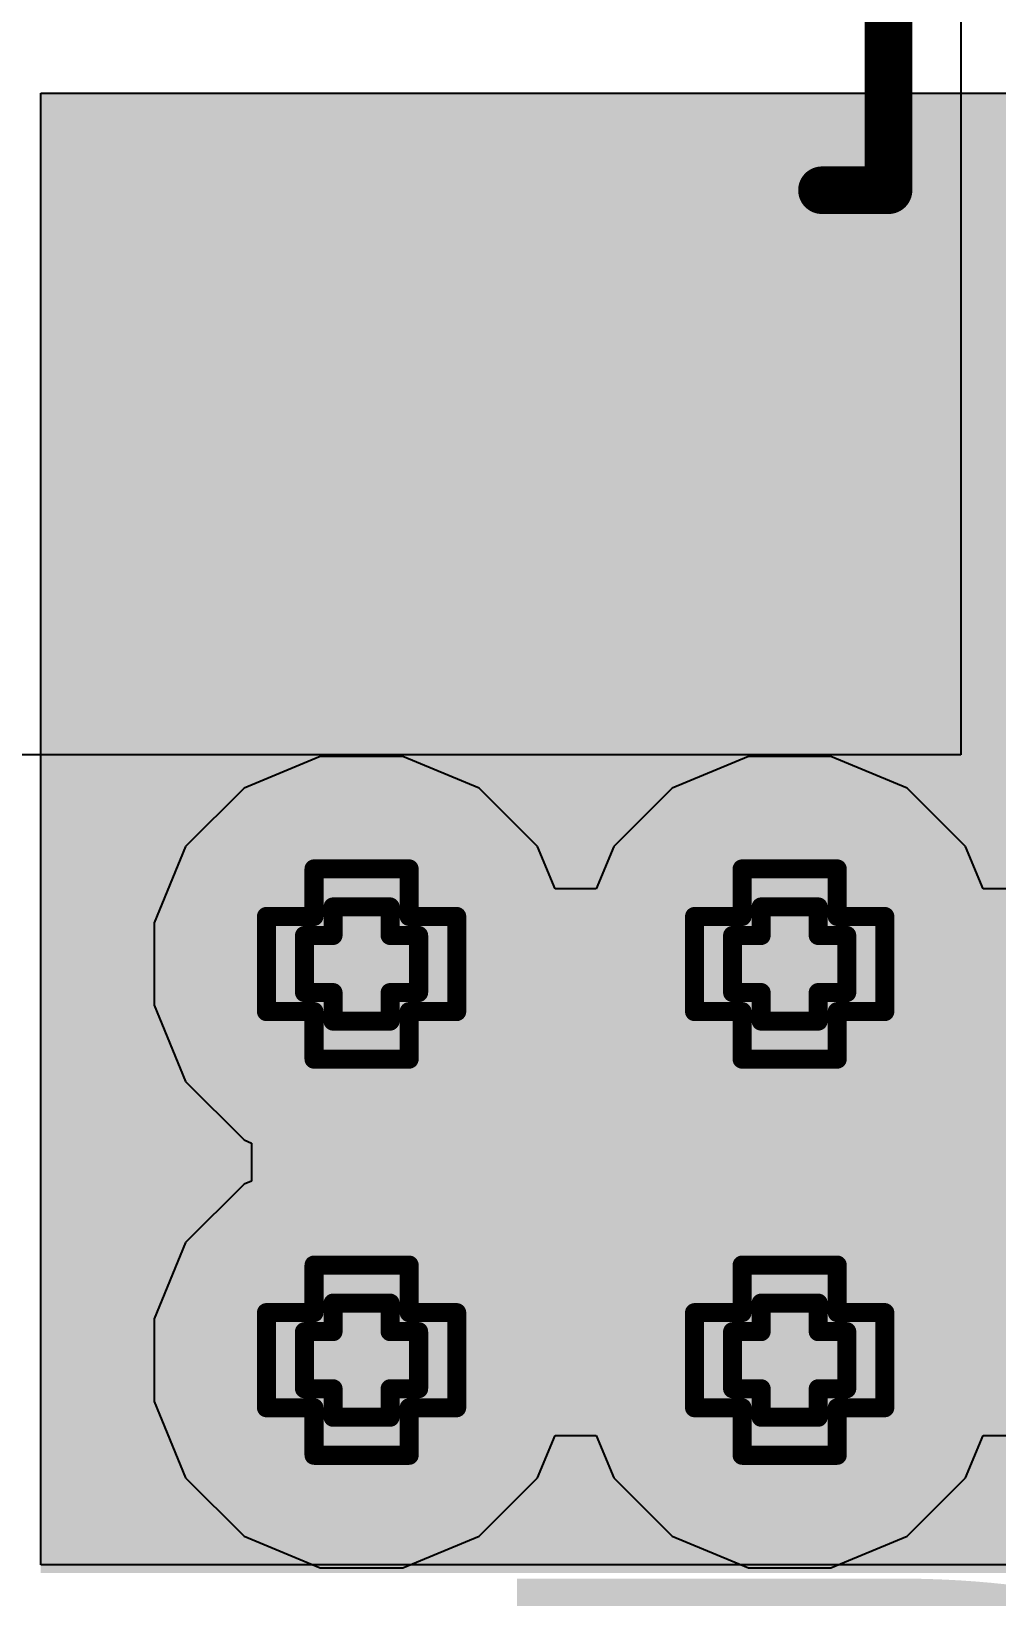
# Model space of a CAD drawing. Header units: inches. Extents: x -4 to 5258, y -4 to 5281.
# Drawn here: x 104.562 to 107.14, y 11.114 to 15.294 of the extents above; entities that cross this region are included whole.
import ezdxf

# ---------------------------------------------------------------- set-up
doc = ezdxf.new("R2010")
doc.units = ezdxf.units.IN
for name, color, linetype in [('Bottom Layer', 5, 'Continuous'), ('Bottom Solder', 6, 'Continuous'), ('Drill Drawing', 1, 'Continuous'), ('Layer 1', 16, 'Continuous'), ('Layer 2', 76, 'Continuous'), ('Top Layer', 1, 'Continuous'), ('Top Overlay', 2, 'Continuous'), ('Top Paste', 8, 'Continuous'), ('Top Solder', 216, 'Continuous'), ('Via Holes', 16, 'Continuous')]:
    doc.layers.add(name, color=color, linetype=linetype)
doc.styles.add('Arial Black_Bold', font='', dxfattribs={"height": 0.2})
doc.styles.get('Arial Black_Bold').set_extended_font_data('Arial Black', bold=True)

# ---------------------------------------------------------------- blocks, each defined once
blk = doc.blocks.new('SOIC_8_22')
at = {"layer": 'Top Layer'}
for points in [[(3.475, 2.205), (3.475, 1.605), (1.925, 1.605), (1.925, 2.205)], [(3.475, 0.935), (3.475, 0.335), (1.925, 0.335), (1.925, 0.935)]]:
    blk.add_hatch(color=1, dxfattribs=at).paths.add_polyline_path(points)
at = {"layer": 'Top Paste'}
for points in [[(3.475, 2.205), (3.475, 1.605), (1.925, 1.605), (1.925, 2.205)], [(3.475, 0.935), (3.475, 0.335), (1.925, 0.335), (1.925, 0.935)]]:
    blk.add_hatch(color=8, dxfattribs=at).paths.add_polyline_path(points)
at = {"layer": 'Top Solder'}
for points in [[(3.5766, 2.3066), (3.5766, 1.5034), (1.8234, 1.5034), (1.8234, 2.3066)], [(3.5766, 1.0366), (3.5766, 0.2334), (1.8234, 0.2334), (1.8234, 1.0366)]]:
    blk.add_hatch(color=216, dxfattribs=at).paths.add_polyline_path(points)
at = {"layer": 'Top Overlay'}
for points in [[(1.9906, 2.4892, 0.127, 0.127, 0), (-1.9906, 2.4892, 0.127, 0.127, 0)], [(1.9906, 2.3114, 0.127, 0.127, 0), (1.9906, 2.4892, 0.127, 0.127, 0)]]:
    blk.add_lwpolyline(points, format="xyseb", dxfattribs=at)
for points in [[(1.9588, 2.4892, 0.0635, 0.0635, 1), (2.0223, 2.4892, 0.0635, 0.0635, 1)], [(1.9588, 2.4892, 0.0635, 0.0635, 1), (2.0223, 2.4892, 0.0635, 0.0635, 1)], [(1.9588, 2.3114, 0.0635, 0.0635, 1), (2.0223, 2.3114, 0.0635, 0.0635, 1)]]:
    blk.add_lwpolyline(points, format="xyseb", close=True, dxfattribs=at)

msp = doc.modelspace()

# ---------------------------------------------------------------- hatches: boundary and pattern name
at = {"layer": 'Bottom Layer'}
h = msp.add_hatch(color=5, dxfattribs=at)
edge = h.paths.add_edge_path()
edge.add_arc((105.4438, 12.8033), 0.3, 0, 360)
h = msp.add_hatch(color=5, dxfattribs=at)
edge = h.paths.add_edge_path()
edge.add_arc((106.5868, 12.8033), 0.3, 0, 360)
h = msp.add_hatch(color=5, dxfattribs=at)
edge = h.paths.add_edge_path()
edge.add_arc((105.4438, 11.7456), 0.3, 0, 360)
h = msp.add_hatch(color=5, dxfattribs=at)
edge = h.paths.add_edge_path()
edge.add_arc((106.5868, 11.7456), 0.3, 0, 360)
at = {"layer": 'Bottom Solder'}
h = msp.add_hatch(color=6, dxfattribs=at)
edge = h.paths.add_edge_path()
edge.add_arc((105.4438, 12.8033), 0.4016, 0, 360)
h = msp.add_hatch(color=6, dxfattribs=at)
edge = h.paths.add_edge_path()
edge.add_arc((106.5868, 12.8033), 0.4016, 0, 360)
h = msp.add_hatch(color=6, dxfattribs=at)
edge = h.paths.add_edge_path()
edge.add_arc((105.4438, 11.7456), 0.4016, 0, 360)
h = msp.add_hatch(color=6, dxfattribs=at)
edge = h.paths.add_edge_path()
edge.add_arc((106.5868, 11.7456), 0.4016, 0, 360)
at = {"layer": 'Layer 1'}
h = msp.add_hatch(color=16, dxfattribs=at)
edge = h.paths.add_edge_path()
edge.add_arc((105.4438, 12.8033), 0.3, 0, 360)
h = msp.add_hatch(color=16, dxfattribs=at)
edge = h.paths.add_edge_path()
edge.add_arc((106.5868, 12.8033), 0.3, 0, 360)
h = msp.add_hatch(color=16, dxfattribs=at)
edge = h.paths.add_edge_path()
edge.add_arc((105.4438, 11.7456), 0.3, 0, 360)
h = msp.add_hatch(color=16, dxfattribs=at)
edge = h.paths.add_edge_path()
edge.add_arc((106.5868, 11.7456), 0.3, 0, 360)
at = {"layer": 'Layer 2'}
h = msp.add_hatch(color=76, dxfattribs=at)
edge = h.paths.add_edge_path()
edge.add_arc((105.4438, 12.8033), 0.3, 0, 360)
h = msp.add_hatch(color=76, dxfattribs=at)
edge = h.paths.add_edge_path()
edge.add_arc((106.5868, 12.8033), 0.3, 0, 360)
h = msp.add_hatch(color=76, dxfattribs=at)
edge = h.paths.add_edge_path()
edge.add_arc((105.4438, 11.7456), 0.3, 0, 360)
h = msp.add_hatch(color=76, dxfattribs=at)
edge = h.paths.add_edge_path()
edge.add_arc((106.5868, 11.7456), 0.3, 0, 360)
at = {"layer": 'Top Layer'}
msp.add_hatch(color=1, dxfattribs=at).paths.add_polyline_path([(104.587, 11.1777), (108.4918, 11.1777), (108.4918, 15.1284), (104.587, 15.1284)])
h = msp.add_hatch(color=1, dxfattribs=at)
edge = h.paths.add_edge_path()
edge.add_arc((105.4438, 12.8033), 0.3, 0, 360)
h = msp.add_hatch(color=1, dxfattribs=at)
edge = h.paths.add_edge_path()
edge.add_arc((106.5868, 12.8033), 0.3, 0, 360)
h = msp.add_hatch(color=1, dxfattribs=at)
edge = h.paths.add_edge_path()
edge.add_arc((105.4438, 11.7456), 0.3, 0, 360)
h = msp.add_hatch(color=1, dxfattribs=at)
edge = h.paths.add_edge_path()
edge.add_arc((106.5868, 11.7456), 0.3, 0, 360)
at = {"layer": 'Top Solder'}
h = msp.add_hatch(color=216, dxfattribs=at)
edge = h.paths.add_edge_path()
edge.add_arc((105.4438, 12.8033), 0.4016, 0, 360)
h = msp.add_hatch(color=216, dxfattribs=at)
edge = h.paths.add_edge_path()
edge.add_arc((106.5868, 12.8033), 0.4016, 0, 360)
h = msp.add_hatch(color=216, dxfattribs=at)
edge = h.paths.add_edge_path()
edge.add_arc((105.4438, 11.7456), 0.4016, 0, 360)
h = msp.add_hatch(color=216, dxfattribs=at)
edge = h.paths.add_edge_path()
edge.add_arc((106.5868, 11.7456), 0.4016, 0, 360)
at = {"layer": 'Via Holes'}
h = msp.add_hatch(color=7, dxfattribs=at)
edge = h.paths.add_edge_path()
edge.add_arc((105.4438, 12.8033), 0.15, 0, 360)
h = msp.add_hatch(color=7, dxfattribs=at)
edge = h.paths.add_edge_path()
edge.add_arc((106.5868, 12.8033), 0.15, 0, 360)
h = msp.add_hatch(color=7, dxfattribs=at)
edge = h.paths.add_edge_path()
edge.add_arc((105.4438, 11.7456), 0.15, 0, 360)
h = msp.add_hatch(color=7, dxfattribs=at)
edge = h.paths.add_edge_path()
edge.add_arc((106.5868, 11.7456), 0.15, 0, 360)

# ---------------------------------------------------------------- linework, layer by layer
at = {"layer": 'Drill Drawing'}
for points in [[(105.3168, 12.9303, 0.0508, 0.0508, 0), (105.3168, 13.0573, 0.0508, 0.0508, 0)], [(105.3168, 13.0573, 0.0508, 0.0508, 0), (105.5708, 13.0573, 0.0508, 0.0508, 0)], [(105.5708, 12.9303, 0.0508, 0.0508, 0), (105.5708, 13.0573, 0.0508, 0.0508, 0)], [(106.4598, 12.9303, 0.0508, 0.0508, 0), (106.4598, 13.0573, 0.0508, 0.0508, 0)], [(106.4598, 13.0573, 0.0508, 0.0508, 0), (106.7138, 13.0573, 0.0508, 0.0508, 0)], [(106.7138, 12.9303, 0.0508, 0.0508, 0), (106.7138, 13.0573, 0.0508, 0.0508, 0)], [(105.3676, 12.8795, 0.0508, 0.0508, 0), (105.3676, 12.9557, 0.0508, 0.0508, 0)], [(105.3676, 12.9557, 0.0508, 0.0508, 0), (105.52, 12.9557, 0.0508, 0.0508, 0)], [(105.52, 12.8795, 0.0508, 0.0508, 0), (105.52, 12.9557, 0.0508, 0.0508, 0)], [(106.5106, 12.8795, 0.0508, 0.0508, 0), (106.5106, 12.9557, 0.0508, 0.0508, 0)], [(106.5106, 12.9557, 0.0508, 0.0508, 0), (106.663, 12.9557, 0.0508, 0.0508, 0)], [(106.663, 12.8795, 0.0508, 0.0508, 0), (106.663, 12.9557, 0.0508, 0.0508, 0)], [(105.1898, 12.6763, 0.0508, 0.0508, 0), (105.1898, 12.9303, 0.0508, 0.0508, 0)], [(105.1898, 12.9303, 0.0508, 0.0508, 0), (105.3168, 12.9303, 0.0508, 0.0508, 0)], [(105.5708, 12.9303, 0.0508, 0.0508, 0), (105.6978, 12.9303, 0.0508, 0.0508, 0)], [(105.6978, 12.6763, 0.0508, 0.0508, 0), (105.6978, 12.9303, 0.0508, 0.0508, 0)], [(106.3328, 12.6763, 0.0508, 0.0508, 0), (106.3328, 12.9303, 0.0508, 0.0508, 0)], [(106.3328, 12.9303, 0.0508, 0.0508, 0), (106.4598, 12.9303, 0.0508, 0.0508, 0)], [(106.7138, 12.9303, 0.0508, 0.0508, 0), (106.8408, 12.9303, 0.0508, 0.0508, 0)], [(106.8408, 12.6763, 0.0508, 0.0508, 0), (106.8408, 12.9303, 0.0508, 0.0508, 0)], [(105.2914, 12.7271, 0.0508, 0.0508, 0), (105.2914, 12.8795, 0.0508, 0.0508, 0)], [(105.2914, 12.8795, 0.0508, 0.0508, 0), (105.3676, 12.8795, 0.0508, 0.0508, 0)], [(105.52, 12.8795, 0.0508, 0.0508, 0), (105.5962, 12.8795, 0.0508, 0.0508, 0)], [(105.5962, 12.7271, 0.0508, 0.0508, 0), (105.5962, 12.8795, 0.0508, 0.0508, 0)], [(106.4344, 12.7271, 0.0508, 0.0508, 0), (106.4344, 12.8795, 0.0508, 0.0508, 0)], [(106.4344, 12.8795, 0.0508, 0.0508, 0), (106.5106, 12.8795, 0.0508, 0.0508, 0)], [(106.663, 12.8795, 0.0508, 0.0508, 0), (106.7392, 12.8795, 0.0508, 0.0508, 0)], [(106.7392, 12.7271, 0.0508, 0.0508, 0), (106.7392, 12.8795, 0.0508, 0.0508, 0)], [(105.2914, 12.7271, 0.0508, 0.0508, 0), (105.3676, 12.7271, 0.0508, 0.0508, 0)], [(105.3676, 12.6509, 0.0508, 0.0508, 0), (105.3676, 12.7271, 0.0508, 0.0508, 0)], [(105.52, 12.7271, 0.0508, 0.0508, 0), (105.5962, 12.7271, 0.0508, 0.0508, 0)], [(105.52, 12.6509, 0.0508, 0.0508, 0), (105.52, 12.7271, 0.0508, 0.0508, 0)], [(106.4344, 12.7271, 0.0508, 0.0508, 0), (106.5106, 12.7271, 0.0508, 0.0508, 0)], [(106.5106, 12.6509, 0.0508, 0.0508, 0), (106.5106, 12.7271, 0.0508, 0.0508, 0)], [(106.663, 12.7271, 0.0508, 0.0508, 0), (106.7392, 12.7271, 0.0508, 0.0508, 0)], [(106.663, 12.6509, 0.0508, 0.0508, 0), (106.663, 12.7271, 0.0508, 0.0508, 0)], [(105.1898, 12.6763, 0.0508, 0.0508, 0), (105.3168, 12.6763, 0.0508, 0.0508, 0)], [(105.3168, 12.5493, 0.0508, 0.0508, 0), (105.3168, 12.6763, 0.0508, 0.0508, 0)], [(105.3676, 12.6509, 0.0508, 0.0508, 0), (105.52, 12.6509, 0.0508, 0.0508, 0)], [(105.5708, 12.6763, 0.0508, 0.0508, 0), (105.6978, 12.6763, 0.0508, 0.0508, 0)], [(105.5708, 12.5493, 0.0508, 0.0508, 0), (105.5708, 12.6763, 0.0508, 0.0508, 0)], [(106.3328, 12.6763, 0.0508, 0.0508, 0), (106.4598, 12.6763, 0.0508, 0.0508, 0)], [(106.4598, 12.5493, 0.0508, 0.0508, 0), (106.4598, 12.6763, 0.0508, 0.0508, 0)], [(106.5106, 12.6509, 0.0508, 0.0508, 0), (106.663, 12.6509, 0.0508, 0.0508, 0)], [(106.7138, 12.6763, 0.0508, 0.0508, 0), (106.8408, 12.6763, 0.0508, 0.0508, 0)], [(106.7138, 12.5493, 0.0508, 0.0508, 0), (106.7138, 12.6763, 0.0508, 0.0508, 0)], [(105.3168, 12.5493, 0.0508, 0.0508, 0), (105.5708, 12.5493, 0.0508, 0.0508, 0)], [(106.4598, 12.5493, 0.0508, 0.0508, 0), (106.7138, 12.5493, 0.0508, 0.0508, 0)], [(105.3168, 11.8726, 0.0508, 0.0508, 0), (105.3168, 11.9996, 0.0508, 0.0508, 0)], [(105.3168, 11.9996, 0.0508, 0.0508, 0), (105.5708, 11.9996, 0.0508, 0.0508, 0)], [(105.5708, 11.8726, 0.0508, 0.0508, 0), (105.5708, 11.9996, 0.0508, 0.0508, 0)], [(106.4598, 11.8726, 0.0508, 0.0508, 0), (106.4598, 11.9996, 0.0508, 0.0508, 0)], [(106.4598, 11.9996, 0.0508, 0.0508, 0), (106.7138, 11.9996, 0.0508, 0.0508, 0)], [(106.7138, 11.8726, 0.0508, 0.0508, 0), (106.7138, 11.9996, 0.0508, 0.0508, 0)], [(105.3676, 11.8218, 0.0508, 0.0508, 0), (105.3676, 11.898, 0.0508, 0.0508, 0)], [(105.3676, 11.898, 0.0508, 0.0508, 0), (105.52, 11.898, 0.0508, 0.0508, 0)], [(105.52, 11.8218, 0.0508, 0.0508, 0), (105.52, 11.898, 0.0508, 0.0508, 0)], [(106.5106, 11.8218, 0.0508, 0.0508, 0), (106.5106, 11.898, 0.0508, 0.0508, 0)], [(106.5106, 11.898, 0.0508, 0.0508, 0), (106.663, 11.898, 0.0508, 0.0508, 0)], [(106.663, 11.8218, 0.0508, 0.0508, 0), (106.663, 11.898, 0.0508, 0.0508, 0)], [(105.1898, 11.6186, 0.0508, 0.0508, 0), (105.1898, 11.8726, 0.0508, 0.0508, 0)], [(105.1898, 11.8726, 0.0508, 0.0508, 0), (105.3168, 11.8726, 0.0508, 0.0508, 0)], [(105.5708, 11.8726, 0.0508, 0.0508, 0), (105.6978, 11.8726, 0.0508, 0.0508, 0)], [(105.6978, 11.6186, 0.0508, 0.0508, 0), (105.6978, 11.8726, 0.0508, 0.0508, 0)], [(106.3328, 11.6186, 0.0508, 0.0508, 0), (106.3328, 11.8726, 0.0508, 0.0508, 0)], [(106.3328, 11.8726, 0.0508, 0.0508, 0), (106.4598, 11.8726, 0.0508, 0.0508, 0)], [(106.7138, 11.8726, 0.0508, 0.0508, 0), (106.8408, 11.8726, 0.0508, 0.0508, 0)], [(106.8408, 11.6186, 0.0508, 0.0508, 0), (106.8408, 11.8726, 0.0508, 0.0508, 0)], [(105.2914, 11.6694, 0.0508, 0.0508, 0), (105.2914, 11.8218, 0.0508, 0.0508, 0)], [(105.2914, 11.8218, 0.0508, 0.0508, 0), (105.3676, 11.8218, 0.0508, 0.0508, 0)], [(105.52, 11.8218, 0.0508, 0.0508, 0), (105.5962, 11.8218, 0.0508, 0.0508, 0)], [(105.5962, 11.6694, 0.0508, 0.0508, 0), (105.5962, 11.8218, 0.0508, 0.0508, 0)], [(106.4344, 11.6694, 0.0508, 0.0508, 0), (106.4344, 11.8218, 0.0508, 0.0508, 0)], [(106.4344, 11.8218, 0.0508, 0.0508, 0), (106.5106, 11.8218, 0.0508, 0.0508, 0)], [(106.663, 11.8218, 0.0508, 0.0508, 0), (106.7392, 11.8218, 0.0508, 0.0508, 0)], [(106.7392, 11.6694, 0.0508, 0.0508, 0), (106.7392, 11.8218, 0.0508, 0.0508, 0)], [(105.2914, 11.6694, 0.0508, 0.0508, 0), (105.3676, 11.6694, 0.0508, 0.0508, 0)], [(105.3676, 11.5932, 0.0508, 0.0508, 0), (105.3676, 11.6694, 0.0508, 0.0508, 0)], [(105.52, 11.6694, 0.0508, 0.0508, 0), (105.5962, 11.6694, 0.0508, 0.0508, 0)], [(105.52, 11.5932, 0.0508, 0.0508, 0), (105.52, 11.6694, 0.0508, 0.0508, 0)], [(106.4344, 11.6694, 0.0508, 0.0508, 0), (106.5106, 11.6694, 0.0508, 0.0508, 0)], [(106.5106, 11.5932, 0.0508, 0.0508, 0), (106.5106, 11.6694, 0.0508, 0.0508, 0)], [(106.663, 11.6694, 0.0508, 0.0508, 0), (106.7392, 11.6694, 0.0508, 0.0508, 0)], [(106.663, 11.5932, 0.0508, 0.0508, 0), (106.663, 11.6694, 0.0508, 0.0508, 0)], [(105.1898, 11.6186, 0.0508, 0.0508, 0), (105.3168, 11.6186, 0.0508, 0.0508, 0)], [(105.3168, 11.4916, 0.0508, 0.0508, 0), (105.3168, 11.6186, 0.0508, 0.0508, 0)], [(105.3676, 11.5932, 0.0508, 0.0508, 0), (105.52, 11.5932, 0.0508, 0.0508, 0)], [(105.5708, 11.6186, 0.0508, 0.0508, 0), (105.6978, 11.6186, 0.0508, 0.0508, 0)], [(105.5708, 11.4916, 0.0508, 0.0508, 0), (105.5708, 11.6186, 0.0508, 0.0508, 0)], [(106.3328, 11.6186, 0.0508, 0.0508, 0), (106.4598, 11.6186, 0.0508, 0.0508, 0)], [(106.4598, 11.4916, 0.0508, 0.0508, 0), (106.4598, 11.6186, 0.0508, 0.0508, 0)], [(106.5106, 11.5932, 0.0508, 0.0508, 0), (106.663, 11.5932, 0.0508, 0.0508, 0)], [(106.7138, 11.6186, 0.0508, 0.0508, 0), (106.8408, 11.6186, 0.0508, 0.0508, 0)], [(106.7138, 11.4916, 0.0508, 0.0508, 0), (106.7138, 11.6186, 0.0508, 0.0508, 0)], [(105.3168, 11.4916, 0.0508, 0.0508, 0), (105.5708, 11.4916, 0.0508, 0.0508, 0)], [(106.4598, 11.4916, 0.0508, 0.0508, 0), (106.7138, 11.4916, 0.0508, 0.0508, 0)]]:
    msp.add_lwpolyline(points, format="xyseb", dxfattribs=at)
for points in [[(105.3041, 13.0573, 0.0254, 0.0254, 1), (105.3295, 13.0573, 0.0254, 0.0254, 1)], [(105.3041, 13.0573, 0.0254, 0.0254, 1), (105.3295, 13.0573, 0.0254, 0.0254, 1)], [(105.5581, 13.0573, 0.0254, 0.0254, 1), (105.5835, 13.0573, 0.0254, 0.0254, 1)], [(105.5581, 13.0573, 0.0254, 0.0254, 1), (105.5835, 13.0573, 0.0254, 0.0254, 1)], [(106.4471, 13.0573, 0.0254, 0.0254, 1), (106.4725, 13.0573, 0.0254, 0.0254, 1)], [(106.4471, 13.0573, 0.0254, 0.0254, 1), (106.4725, 13.0573, 0.0254, 0.0254, 1)], [(106.7011, 13.0573, 0.0254, 0.0254, 1), (106.7265, 13.0573, 0.0254, 0.0254, 1)], [(106.7011, 13.0573, 0.0254, 0.0254, 1), (106.7265, 13.0573, 0.0254, 0.0254, 1)], [(105.3549, 12.9557, 0.0254, 0.0254, 1), (105.3803, 12.9557, 0.0254, 0.0254, 1)], [(105.3549, 12.9557, 0.0254, 0.0254, 1), (105.3803, 12.9557, 0.0254, 0.0254, 1)], [(105.5073, 12.9557, 0.0254, 0.0254, 1), (105.5327, 12.9557, 0.0254, 0.0254, 1)], [(105.5073, 12.9557, 0.0254, 0.0254, 1), (105.5327, 12.9557, 0.0254, 0.0254, 1)], [(106.4979, 12.9557, 0.0254, 0.0254, 1), (106.5233, 12.9557, 0.0254, 0.0254, 1)], [(106.4979, 12.9557, 0.0254, 0.0254, 1), (106.5233, 12.9557, 0.0254, 0.0254, 1)], [(106.6503, 12.9557, 0.0254, 0.0254, 1), (106.6757, 12.9557, 0.0254, 0.0254, 1)], [(106.6503, 12.9557, 0.0254, 0.0254, 1), (106.6757, 12.9557, 0.0254, 0.0254, 1)], [(105.1771, 12.9303, 0.0254, 0.0254, 1), (105.2025, 12.9303, 0.0254, 0.0254, 1)], [(105.1771, 12.9303, 0.0254, 0.0254, 1), (105.2025, 12.9303, 0.0254, 0.0254, 1)], [(105.3041, 12.9303, 0.0254, 0.0254, 1), (105.3295, 12.9303, 0.0254, 0.0254, 1)], [(105.3041, 12.9303, 0.0254, 0.0254, 1), (105.3295, 12.9303, 0.0254, 0.0254, 1)], [(105.5581, 12.9303, 0.0254, 0.0254, 1), (105.5835, 12.9303, 0.0254, 0.0254, 1)], [(105.5581, 12.9303, 0.0254, 0.0254, 1), (105.5835, 12.9303, 0.0254, 0.0254, 1)], [(105.6851, 12.9303, 0.0254, 0.0254, 1), (105.7105, 12.9303, 0.0254, 0.0254, 1)], [(105.6851, 12.9303, 0.0254, 0.0254, 1), (105.7105, 12.9303, 0.0254, 0.0254, 1)], [(106.3201, 12.9303, 0.0254, 0.0254, 1), (106.3455, 12.9303, 0.0254, 0.0254, 1)], [(106.3201, 12.9303, 0.0254, 0.0254, 1), (106.3455, 12.9303, 0.0254, 0.0254, 1)], [(106.4471, 12.9303, 0.0254, 0.0254, 1), (106.4725, 12.9303, 0.0254, 0.0254, 1)], [(106.4471, 12.9303, 0.0254, 0.0254, 1), (106.4725, 12.9303, 0.0254, 0.0254, 1)], [(106.7011, 12.9303, 0.0254, 0.0254, 1), (106.7265, 12.9303, 0.0254, 0.0254, 1)], [(106.7011, 12.9303, 0.0254, 0.0254, 1), (106.7265, 12.9303, 0.0254, 0.0254, 1)], [(106.8281, 12.9303, 0.0254, 0.0254, 1), (106.8535, 12.9303, 0.0254, 0.0254, 1)], [(106.8281, 12.9303, 0.0254, 0.0254, 1), (106.8535, 12.9303, 0.0254, 0.0254, 1)], [(105.2787, 12.8795, 0.0254, 0.0254, 1), (105.3041, 12.8795, 0.0254, 0.0254, 1)], [(105.2787, 12.8795, 0.0254, 0.0254, 1), (105.3041, 12.8795, 0.0254, 0.0254, 1)], [(105.3549, 12.8795, 0.0254, 0.0254, 1), (105.3803, 12.8795, 0.0254, 0.0254, 1)], [(105.3549, 12.8795, 0.0254, 0.0254, 1), (105.3803, 12.8795, 0.0254, 0.0254, 1)], [(105.5073, 12.8795, 0.0254, 0.0254, 1), (105.5327, 12.8795, 0.0254, 0.0254, 1)], [(105.5073, 12.8795, 0.0254, 0.0254, 1), (105.5327, 12.8795, 0.0254, 0.0254, 1)], [(105.5835, 12.8795, 0.0254, 0.0254, 1), (105.6089, 12.8795, 0.0254, 0.0254, 1)], [(105.5835, 12.8795, 0.0254, 0.0254, 1), (105.6089, 12.8795, 0.0254, 0.0254, 1)], [(106.4217, 12.8795, 0.0254, 0.0254, 1), (106.4471, 12.8795, 0.0254, 0.0254, 1)], [(106.4217, 12.8795, 0.0254, 0.0254, 1), (106.4471, 12.8795, 0.0254, 0.0254, 1)], [(106.4979, 12.8795, 0.0254, 0.0254, 1), (106.5233, 12.8795, 0.0254, 0.0254, 1)], [(106.4979, 12.8795, 0.0254, 0.0254, 1), (106.5233, 12.8795, 0.0254, 0.0254, 1)], [(106.6503, 12.8795, 0.0254, 0.0254, 1), (106.6757, 12.8795, 0.0254, 0.0254, 1)], [(106.6503, 12.8795, 0.0254, 0.0254, 1), (106.6757, 12.8795, 0.0254, 0.0254, 1)], [(106.7265, 12.8795, 0.0254, 0.0254, 1), (106.7519, 12.8795, 0.0254, 0.0254, 1)], [(106.7265, 12.8795, 0.0254, 0.0254, 1), (106.7519, 12.8795, 0.0254, 0.0254, 1)], [(105.2787, 12.7271, 0.0254, 0.0254, 1), (105.3041, 12.7271, 0.0254, 0.0254, 1)], [(105.2787, 12.7271, 0.0254, 0.0254, 1), (105.3041, 12.7271, 0.0254, 0.0254, 1)], [(105.3549, 12.7271, 0.0254, 0.0254, 1), (105.3803, 12.7271, 0.0254, 0.0254, 1)], [(105.3549, 12.7271, 0.0254, 0.0254, 1), (105.3803, 12.7271, 0.0254, 0.0254, 1)], [(105.5073, 12.7271, 0.0254, 0.0254, 1), (105.5327, 12.7271, 0.0254, 0.0254, 1)], [(105.5073, 12.7271, 0.0254, 0.0254, 1), (105.5327, 12.7271, 0.0254, 0.0254, 1)], [(105.5835, 12.7271, 0.0254, 0.0254, 1), (105.6089, 12.7271, 0.0254, 0.0254, 1)], [(105.5835, 12.7271, 0.0254, 0.0254, 1), (105.6089, 12.7271, 0.0254, 0.0254, 1)], [(106.4217, 12.7271, 0.0254, 0.0254, 1), (106.4471, 12.7271, 0.0254, 0.0254, 1)], [(106.4217, 12.7271, 0.0254, 0.0254, 1), (106.4471, 12.7271, 0.0254, 0.0254, 1)], [(106.4979, 12.7271, 0.0254, 0.0254, 1), (106.5233, 12.7271, 0.0254, 0.0254, 1)], [(106.4979, 12.7271, 0.0254, 0.0254, 1), (106.5233, 12.7271, 0.0254, 0.0254, 1)], [(106.6503, 12.7271, 0.0254, 0.0254, 1), (106.6757, 12.7271, 0.0254, 0.0254, 1)], [(106.6503, 12.7271, 0.0254, 0.0254, 1), (106.6757, 12.7271, 0.0254, 0.0254, 1)], [(106.7265, 12.7271, 0.0254, 0.0254, 1), (106.7519, 12.7271, 0.0254, 0.0254, 1)], [(106.7265, 12.7271, 0.0254, 0.0254, 1), (106.7519, 12.7271, 0.0254, 0.0254, 1)], [(105.1771, 12.6763, 0.0254, 0.0254, 1), (105.2025, 12.6763, 0.0254, 0.0254, 1)], [(105.1771, 12.6763, 0.0254, 0.0254, 1), (105.2025, 12.6763, 0.0254, 0.0254, 1)], [(105.3041, 12.6763, 0.0254, 0.0254, 1), (105.3295, 12.6763, 0.0254, 0.0254, 1)], [(105.3041, 12.6763, 0.0254, 0.0254, 1), (105.3295, 12.6763, 0.0254, 0.0254, 1)], [(105.3549, 12.6509, 0.0254, 0.0254, 1), (105.3803, 12.6509, 0.0254, 0.0254, 1)], [(105.3549, 12.6509, 0.0254, 0.0254, 1), (105.3803, 12.6509, 0.0254, 0.0254, 1)], [(105.5073, 12.6509, 0.0254, 0.0254, 1), (105.5327, 12.6509, 0.0254, 0.0254, 1)], [(105.5073, 12.6509, 0.0254, 0.0254, 1), (105.5327, 12.6509, 0.0254, 0.0254, 1)], [(105.5581, 12.6763, 0.0254, 0.0254, 1), (105.5835, 12.6763, 0.0254, 0.0254, 1)], [(105.5581, 12.6763, 0.0254, 0.0254, 1), (105.5835, 12.6763, 0.0254, 0.0254, 1)], [(105.6851, 12.6763, 0.0254, 0.0254, 1), (105.7105, 12.6763, 0.0254, 0.0254, 1)], [(105.6851, 12.6763, 0.0254, 0.0254, 1), (105.7105, 12.6763, 0.0254, 0.0254, 1)], [(106.3201, 12.6763, 0.0254, 0.0254, 1), (106.3455, 12.6763, 0.0254, 0.0254, 1)], [(106.3201, 12.6763, 0.0254, 0.0254, 1), (106.3455, 12.6763, 0.0254, 0.0254, 1)], [(106.4471, 12.6763, 0.0254, 0.0254, 1), (106.4725, 12.6763, 0.0254, 0.0254, 1)], [(106.4471, 12.6763, 0.0254, 0.0254, 1), (106.4725, 12.6763, 0.0254, 0.0254, 1)], [(106.4979, 12.6509, 0.0254, 0.0254, 1), (106.5233, 12.6509, 0.0254, 0.0254, 1)], [(106.4979, 12.6509, 0.0254, 0.0254, 1), (106.5233, 12.6509, 0.0254, 0.0254, 1)], [(106.6503, 12.6509, 0.0254, 0.0254, 1), (106.6757, 12.6509, 0.0254, 0.0254, 1)], [(106.6503, 12.6509, 0.0254, 0.0254, 1), (106.6757, 12.6509, 0.0254, 0.0254, 1)], [(106.7011, 12.6763, 0.0254, 0.0254, 1), (106.7265, 12.6763, 0.0254, 0.0254, 1)], [(106.7011, 12.6763, 0.0254, 0.0254, 1), (106.7265, 12.6763, 0.0254, 0.0254, 1)], [(106.8281, 12.6763, 0.0254, 0.0254, 1), (106.8535, 12.6763, 0.0254, 0.0254, 1)], [(106.8281, 12.6763, 0.0254, 0.0254, 1), (106.8535, 12.6763, 0.0254, 0.0254, 1)], [(105.3041, 12.5493, 0.0254, 0.0254, 1), (105.3295, 12.5493, 0.0254, 0.0254, 1)], [(105.3041, 12.5493, 0.0254, 0.0254, 1), (105.3295, 12.5493, 0.0254, 0.0254, 1)], [(105.5581, 12.5493, 0.0254, 0.0254, 1), (105.5835, 12.5493, 0.0254, 0.0254, 1)], [(105.5581, 12.5493, 0.0254, 0.0254, 1), (105.5835, 12.5493, 0.0254, 0.0254, 1)], [(106.4471, 12.5493, 0.0254, 0.0254, 1), (106.4725, 12.5493, 0.0254, 0.0254, 1)], [(106.4471, 12.5493, 0.0254, 0.0254, 1), (106.4725, 12.5493, 0.0254, 0.0254, 1)], [(106.7011, 12.5493, 0.0254, 0.0254, 1), (106.7265, 12.5493, 0.0254, 0.0254, 1)], [(106.7011, 12.5493, 0.0254, 0.0254, 1), (106.7265, 12.5493, 0.0254, 0.0254, 1)], [(105.3041, 11.9996, 0.0254, 0.0254, 1), (105.3295, 11.9996, 0.0254, 0.0254, 1)], [(105.3041, 11.9996, 0.0254, 0.0254, 1), (105.3295, 11.9996, 0.0254, 0.0254, 1)], [(105.5581, 11.9996, 0.0254, 0.0254, 1), (105.5835, 11.9996, 0.0254, 0.0254, 1)], [(105.5581, 11.9996, 0.0254, 0.0254, 1), (105.5835, 11.9996, 0.0254, 0.0254, 1)], [(106.4471, 11.9996, 0.0254, 0.0254, 1), (106.4725, 11.9996, 0.0254, 0.0254, 1)], [(106.4471, 11.9996, 0.0254, 0.0254, 1), (106.4725, 11.9996, 0.0254, 0.0254, 1)], [(106.7011, 11.9996, 0.0254, 0.0254, 1), (106.7265, 11.9996, 0.0254, 0.0254, 1)], [(106.7011, 11.9996, 0.0254, 0.0254, 1), (106.7265, 11.9996, 0.0254, 0.0254, 1)], [(105.3549, 11.898, 0.0254, 0.0254, 1), (105.3803, 11.898, 0.0254, 0.0254, 1)], [(105.3549, 11.898, 0.0254, 0.0254, 1), (105.3803, 11.898, 0.0254, 0.0254, 1)], [(105.5073, 11.898, 0.0254, 0.0254, 1), (105.5327, 11.898, 0.0254, 0.0254, 1)], [(105.5073, 11.898, 0.0254, 0.0254, 1), (105.5327, 11.898, 0.0254, 0.0254, 1)], [(106.4979, 11.898, 0.0254, 0.0254, 1), (106.5233, 11.898, 0.0254, 0.0254, 1)], [(106.4979, 11.898, 0.0254, 0.0254, 1), (106.5233, 11.898, 0.0254, 0.0254, 1)], [(106.6503, 11.898, 0.0254, 0.0254, 1), (106.6757, 11.898, 0.0254, 0.0254, 1)], [(106.6503, 11.898, 0.0254, 0.0254, 1), (106.6757, 11.898, 0.0254, 0.0254, 1)], [(105.1771, 11.8726, 0.0254, 0.0254, 1), (105.2025, 11.8726, 0.0254, 0.0254, 1)], [(105.1771, 11.8726, 0.0254, 0.0254, 1), (105.2025, 11.8726, 0.0254, 0.0254, 1)], [(105.3041, 11.8726, 0.0254, 0.0254, 1), (105.3295, 11.8726, 0.0254, 0.0254, 1)], [(105.3041, 11.8726, 0.0254, 0.0254, 1), (105.3295, 11.8726, 0.0254, 0.0254, 1)], [(105.5581, 11.8726, 0.0254, 0.0254, 1), (105.5835, 11.8726, 0.0254, 0.0254, 1)], [(105.5581, 11.8726, 0.0254, 0.0254, 1), (105.5835, 11.8726, 0.0254, 0.0254, 1)], [(105.6851, 11.8726, 0.0254, 0.0254, 1), (105.7105, 11.8726, 0.0254, 0.0254, 1)], [(105.6851, 11.8726, 0.0254, 0.0254, 1), (105.7105, 11.8726, 0.0254, 0.0254, 1)], [(106.3201, 11.8726, 0.0254, 0.0254, 1), (106.3455, 11.8726, 0.0254, 0.0254, 1)], [(106.3201, 11.8726, 0.0254, 0.0254, 1), (106.3455, 11.8726, 0.0254, 0.0254, 1)], [(106.4471, 11.8726, 0.0254, 0.0254, 1), (106.4725, 11.8726, 0.0254, 0.0254, 1)], [(106.4471, 11.8726, 0.0254, 0.0254, 1), (106.4725, 11.8726, 0.0254, 0.0254, 1)], [(106.7011, 11.8726, 0.0254, 0.0254, 1), (106.7265, 11.8726, 0.0254, 0.0254, 1)], [(106.7011, 11.8726, 0.0254, 0.0254, 1), (106.7265, 11.8726, 0.0254, 0.0254, 1)], [(106.8281, 11.8726, 0.0254, 0.0254, 1), (106.8535, 11.8726, 0.0254, 0.0254, 1)], [(106.8281, 11.8726, 0.0254, 0.0254, 1), (106.8535, 11.8726, 0.0254, 0.0254, 1)], [(105.2787, 11.8218, 0.0254, 0.0254, 1), (105.3041, 11.8218, 0.0254, 0.0254, 1)], [(105.2787, 11.8218, 0.0254, 0.0254, 1), (105.3041, 11.8218, 0.0254, 0.0254, 1)], [(105.3549, 11.8218, 0.0254, 0.0254, 1), (105.3803, 11.8218, 0.0254, 0.0254, 1)], [(105.3549, 11.8218, 0.0254, 0.0254, 1), (105.3803, 11.8218, 0.0254, 0.0254, 1)], [(105.5073, 11.8218, 0.0254, 0.0254, 1), (105.5327, 11.8218, 0.0254, 0.0254, 1)], [(105.5073, 11.8218, 0.0254, 0.0254, 1), (105.5327, 11.8218, 0.0254, 0.0254, 1)], [(105.5835, 11.8218, 0.0254, 0.0254, 1), (105.6089, 11.8218, 0.0254, 0.0254, 1)], [(105.5835, 11.8218, 0.0254, 0.0254, 1), (105.6089, 11.8218, 0.0254, 0.0254, 1)], [(106.4217, 11.8218, 0.0254, 0.0254, 1), (106.4471, 11.8218, 0.0254, 0.0254, 1)], [(106.4217, 11.8218, 0.0254, 0.0254, 1), (106.4471, 11.8218, 0.0254, 0.0254, 1)], [(106.4979, 11.8218, 0.0254, 0.0254, 1), (106.5233, 11.8218, 0.0254, 0.0254, 1)], [(106.4979, 11.8218, 0.0254, 0.0254, 1), (106.5233, 11.8218, 0.0254, 0.0254, 1)], [(106.6503, 11.8218, 0.0254, 0.0254, 1), (106.6757, 11.8218, 0.0254, 0.0254, 1)], [(106.6503, 11.8218, 0.0254, 0.0254, 1), (106.6757, 11.8218, 0.0254, 0.0254, 1)], [(106.7265, 11.8218, 0.0254, 0.0254, 1), (106.7519, 11.8218, 0.0254, 0.0254, 1)], [(106.7265, 11.8218, 0.0254, 0.0254, 1), (106.7519, 11.8218, 0.0254, 0.0254, 1)], [(105.2787, 11.6694, 0.0254, 0.0254, 1), (105.3041, 11.6694, 0.0254, 0.0254, 1)], [(105.2787, 11.6694, 0.0254, 0.0254, 1), (105.3041, 11.6694, 0.0254, 0.0254, 1)], [(105.3549, 11.6694, 0.0254, 0.0254, 1), (105.3803, 11.6694, 0.0254, 0.0254, 1)], [(105.3549, 11.6694, 0.0254, 0.0254, 1), (105.3803, 11.6694, 0.0254, 0.0254, 1)], [(105.5073, 11.6694, 0.0254, 0.0254, 1), (105.5327, 11.6694, 0.0254, 0.0254, 1)], [(105.5073, 11.6694, 0.0254, 0.0254, 1), (105.5327, 11.6694, 0.0254, 0.0254, 1)], [(105.5835, 11.6694, 0.0254, 0.0254, 1), (105.6089, 11.6694, 0.0254, 0.0254, 1)], [(105.5835, 11.6694, 0.0254, 0.0254, 1), (105.6089, 11.6694, 0.0254, 0.0254, 1)], [(106.4217, 11.6694, 0.0254, 0.0254, 1), (106.4471, 11.6694, 0.0254, 0.0254, 1)], [(106.4217, 11.6694, 0.0254, 0.0254, 1), (106.4471, 11.6694, 0.0254, 0.0254, 1)], [(106.4979, 11.6694, 0.0254, 0.0254, 1), (106.5233, 11.6694, 0.0254, 0.0254, 1)], [(106.4979, 11.6694, 0.0254, 0.0254, 1), (106.5233, 11.6694, 0.0254, 0.0254, 1)], [(106.6503, 11.6694, 0.0254, 0.0254, 1), (106.6757, 11.6694, 0.0254, 0.0254, 1)], [(106.6503, 11.6694, 0.0254, 0.0254, 1), (106.6757, 11.6694, 0.0254, 0.0254, 1)], [(106.7265, 11.6694, 0.0254, 0.0254, 1), (106.7519, 11.6694, 0.0254, 0.0254, 1)], [(106.7265, 11.6694, 0.0254, 0.0254, 1), (106.7519, 11.6694, 0.0254, 0.0254, 1)], [(105.1771, 11.6186, 0.0254, 0.0254, 1), (105.2025, 11.6186, 0.0254, 0.0254, 1)], [(105.1771, 11.6186, 0.0254, 0.0254, 1), (105.2025, 11.6186, 0.0254, 0.0254, 1)], [(105.3041, 11.6186, 0.0254, 0.0254, 1), (105.3295, 11.6186, 0.0254, 0.0254, 1)], [(105.3041, 11.6186, 0.0254, 0.0254, 1), (105.3295, 11.6186, 0.0254, 0.0254, 1)], [(105.3549, 11.5932, 0.0254, 0.0254, 1), (105.3803, 11.5932, 0.0254, 0.0254, 1)], [(105.3549, 11.5932, 0.0254, 0.0254, 1), (105.3803, 11.5932, 0.0254, 0.0254, 1)], [(105.5073, 11.5932, 0.0254, 0.0254, 1), (105.5327, 11.5932, 0.0254, 0.0254, 1)], [(105.5073, 11.5932, 0.0254, 0.0254, 1), (105.5327, 11.5932, 0.0254, 0.0254, 1)], [(105.5581, 11.6186, 0.0254, 0.0254, 1), (105.5835, 11.6186, 0.0254, 0.0254, 1)], [(105.5581, 11.6186, 0.0254, 0.0254, 1), (105.5835, 11.6186, 0.0254, 0.0254, 1)], [(105.6851, 11.6186, 0.0254, 0.0254, 1), (105.7105, 11.6186, 0.0254, 0.0254, 1)], [(105.6851, 11.6186, 0.0254, 0.0254, 1), (105.7105, 11.6186, 0.0254, 0.0254, 1)], [(106.3201, 11.6186, 0.0254, 0.0254, 1), (106.3455, 11.6186, 0.0254, 0.0254, 1)], [(106.3201, 11.6186, 0.0254, 0.0254, 1), (106.3455, 11.6186, 0.0254, 0.0254, 1)], [(106.4471, 11.6186, 0.0254, 0.0254, 1), (106.4725, 11.6186, 0.0254, 0.0254, 1)], [(106.4471, 11.6186, 0.0254, 0.0254, 1), (106.4725, 11.6186, 0.0254, 0.0254, 1)], [(106.4979, 11.5932, 0.0254, 0.0254, 1), (106.5233, 11.5932, 0.0254, 0.0254, 1)], [(106.4979, 11.5932, 0.0254, 0.0254, 1), (106.5233, 11.5932, 0.0254, 0.0254, 1)], [(106.6503, 11.5932, 0.0254, 0.0254, 1), (106.6757, 11.5932, 0.0254, 0.0254, 1)], [(106.6503, 11.5932, 0.0254, 0.0254, 1), (106.6757, 11.5932, 0.0254, 0.0254, 1)], [(106.7011, 11.6186, 0.0254, 0.0254, 1), (106.7265, 11.6186, 0.0254, 0.0254, 1)], [(106.7011, 11.6186, 0.0254, 0.0254, 1), (106.7265, 11.6186, 0.0254, 0.0254, 1)], [(106.8281, 11.6186, 0.0254, 0.0254, 1), (106.8535, 11.6186, 0.0254, 0.0254, 1)], [(106.8281, 11.6186, 0.0254, 0.0254, 1), (106.8535, 11.6186, 0.0254, 0.0254, 1)], [(105.3041, 11.4916, 0.0254, 0.0254, 1), (105.3295, 11.4916, 0.0254, 0.0254, 1)], [(105.3041, 11.4916, 0.0254, 0.0254, 1), (105.3295, 11.4916, 0.0254, 0.0254, 1)], [(105.5581, 11.4916, 0.0254, 0.0254, 1), (105.5835, 11.4916, 0.0254, 0.0254, 1)], [(105.5581, 11.4916, 0.0254, 0.0254, 1), (105.5835, 11.4916, 0.0254, 0.0254, 1)], [(106.4471, 11.4916, 0.0254, 0.0254, 1), (106.4725, 11.4916, 0.0254, 0.0254, 1)], [(106.4471, 11.4916, 0.0254, 0.0254, 1), (106.4725, 11.4916, 0.0254, 0.0254, 1)], [(106.7011, 11.4916, 0.0254, 0.0254, 1), (106.7265, 11.4916, 0.0254, 0.0254, 1)], [(106.7011, 11.4916, 0.0254, 0.0254, 1), (106.7265, 11.4916, 0.0254, 0.0254, 1)]]:
    msp.add_lwpolyline(points, format="xyseb", close=True, dxfattribs=at)
at = {"layer": 'Layer 1'}
for p, q in [((105.3336, 13.3573), (105.13, 13.2729)), ((105.554, 13.3573), (105.3336, 13.3573)), ((105.7576, 13.2729), (105.554, 13.3573)), ((106.4766, 13.3573), (106.273, 13.2729)), ((106.697, 13.3573), (106.4766, 13.3573)), ((106.9006, 13.2729), (106.697, 13.3573)), ((105.13, 13.2729), (104.9741, 13.1171)), ((105.9134, 13.1171), (105.7576, 13.2729)), ((106.273, 13.2729), (106.1171, 13.1171)), ((107.0564, 13.1171), (106.9006, 13.2729)), ((104.9741, 13.1171), (104.8898, 12.9135)), ((105.9603, 13.004), (105.9134, 13.1171)), ((106.1171, 13.1171), (106.0703, 13.004)), ((107.1033, 13.004), (107.0564, 13.1171)), ((106.0703, 13.004), (105.9603, 13.004)), ((107.2133, 13.004), (107.1033, 13.004)), ((104.8898, 12.9135), (104.8898, 12.6931)), ((104.8898, 12.6931), (104.9741, 12.4895)), ((104.9741, 12.4895), (105.13, 12.3336)), ((105.13, 12.3336), (105.1502, 12.3252)), ((105.1502, 12.3252), (105.1502, 12.2236)), ((105.13, 12.2153), (104.9741, 12.0594)), ((105.1502, 12.2236), (105.13, 12.2153)), ((104.9741, 12.0594), (104.8898, 11.8558)), ((104.8898, 11.8558), (104.8898, 11.6354)), ((104.8898, 11.6354), (104.9741, 11.4318)), ((105.9134, 11.4318), (105.9603, 11.5449)), ((105.9603, 11.5449), (106.0703, 11.5449)), ((106.0703, 11.5449), (106.1171, 11.4318)), ((107.0564, 11.4318), (107.1033, 11.5449)), ((107.1033, 11.5449), (107.2133, 11.5449)), ((104.9741, 11.4318), (105.13, 11.2759)), ((105.7576, 11.2759), (105.9134, 11.4318)), ((106.1171, 11.4318), (106.273, 11.2759)), ((106.9006, 11.2759), (107.0564, 11.4318)), ((105.13, 11.2759), (105.3336, 11.1916)), ((105.554, 11.1916), (105.7576, 11.2759)), ((106.273, 11.2759), (106.4766, 11.1916)), ((106.697, 11.1916), (106.9006, 11.2759)), ((105.3336, 11.1916), (105.554, 11.1916)), ((106.4766, 11.1916), (106.697, 11.1916))]:
    msp.add_line(p, q, dxfattribs=at)
at = {"layer": 'Layer 2'}
for p, q in [((107.044, 18.4365), (107.044, 13.3616)), ((107.044, 13.3616), (104.1102, 13.3616))]:
    msp.add_line(p, q, dxfattribs=at)
at = {"layer": 'Top Layer'}
for p, q in [((104.587, 11.1995), (104.587, 15.1284)), ((104.587, 15.1284), (108.3023, 15.1284)), ((113.4158, 11.1995), (104.587, 11.1995))]:
    msp.add_line(p, q, dxfattribs=at)

# ---------------------------------------------------------------- block references
at = {"rotation": 270}
msp.add_blockref('SOIC_8_22', (104.3616, 16.8598), dxfattribs=at)

# ---------------------------------------------------------------- texts
at = {"layer": 'Top Overlay', "style": 'Arial Black_Bold'}
msp.add_text('STEPPER DRIVER - 2', height=2.54, rotation=360, dxfattribs=at).set_placement((85.5014, 8.6227))

doc.saveas('drawing.dxf')
